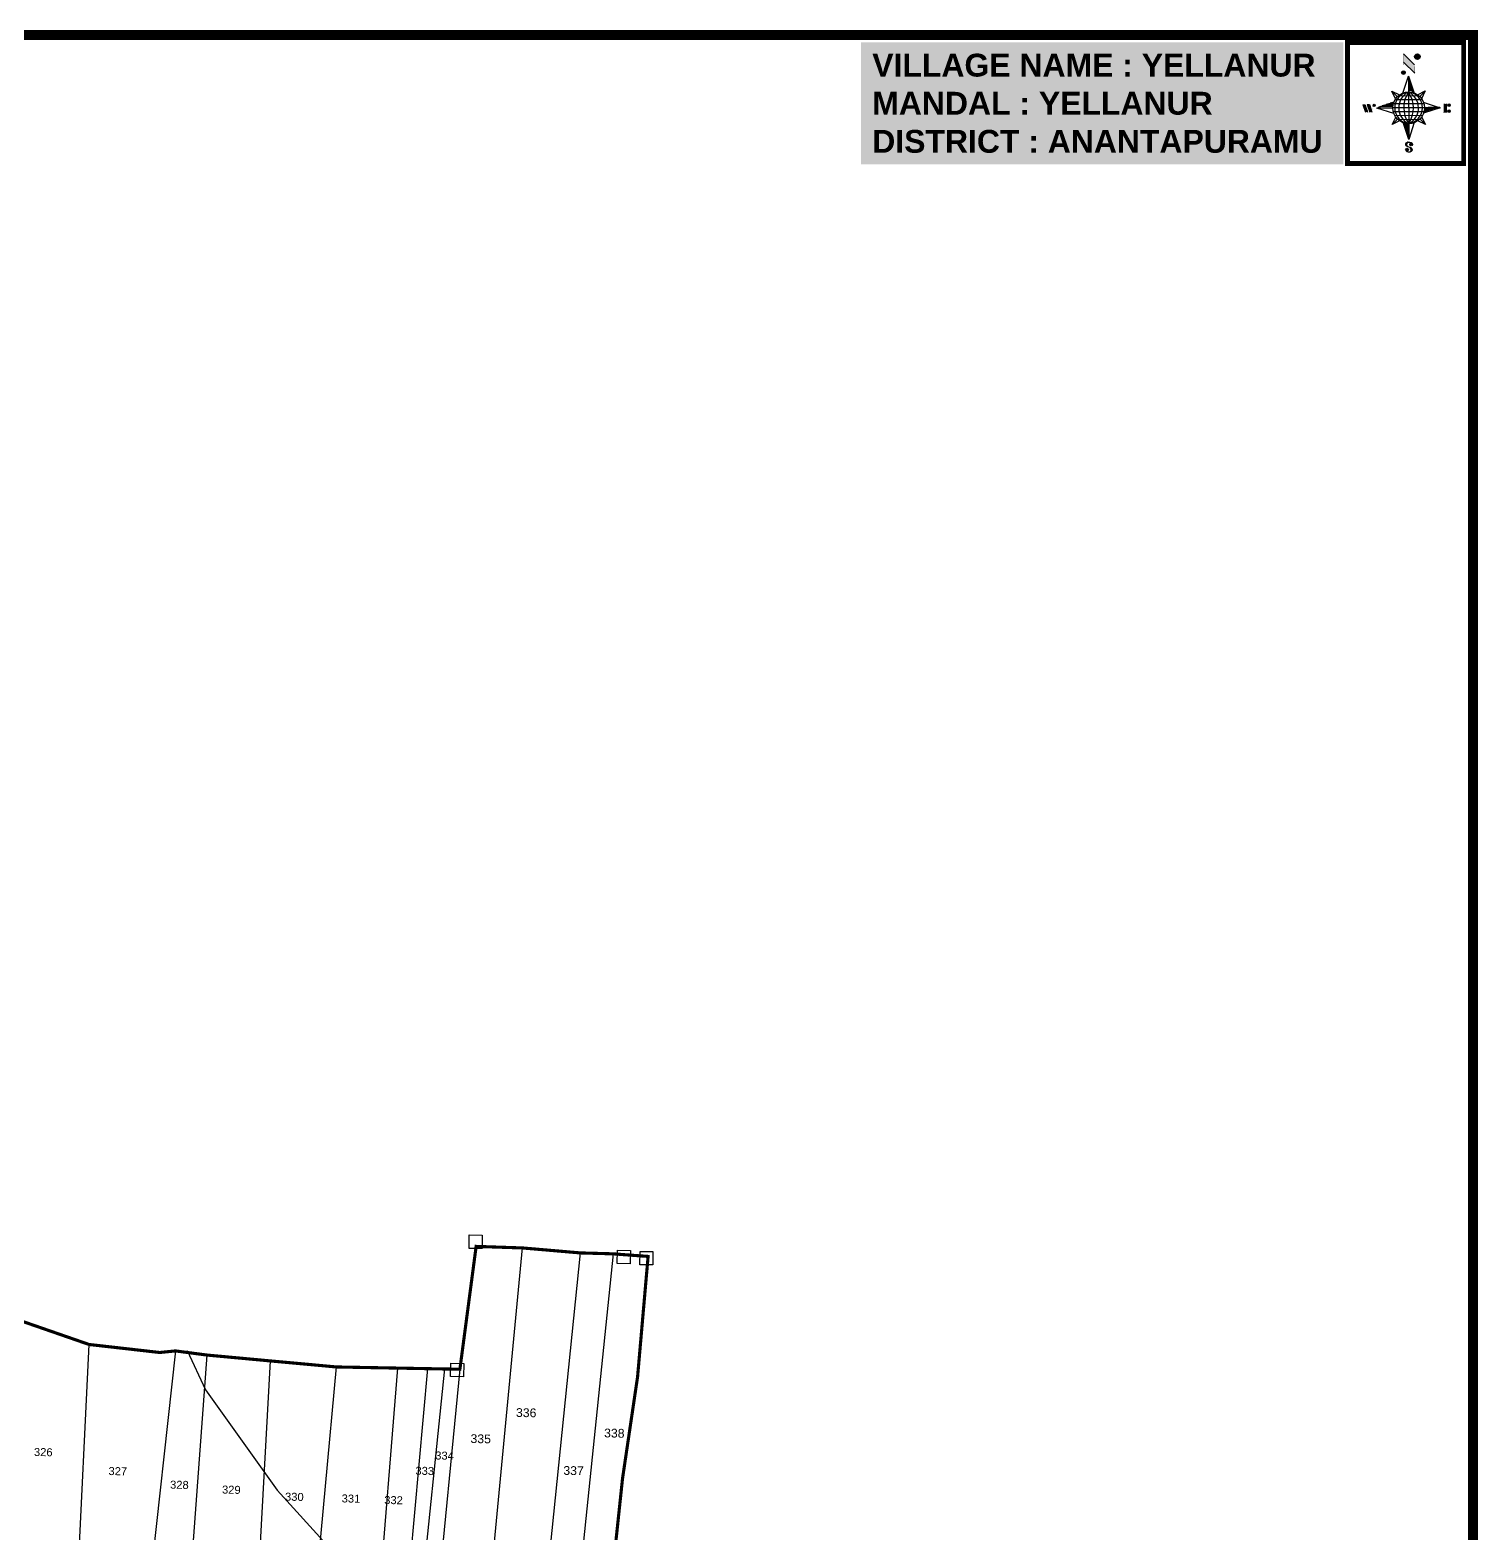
# Model space of a CAD drawing. Header units: inches. Extents: x 180371 to 190018, y 1621195 to 1629901.
# Drawn here: x 187708 to 190018, y 1626866 to 1629266 of the extents above; entities that cross this region are included whole.
import ezdxf
from ezdxf.enums import TextEntityAlignment as Align

# ---------------------------------------------------------------- set-up
doc = ezdxf.new("R2010")
doc.units = ezdxf.units.IN
doc.header["$MEASUREMENT"] = 0
for name, color, linetype in [('AQUADUCT', 1, 'Continuous'), ('bord', 1, 'Continuous'), ('DIMENSION', 7, 'Continuous'), ('PAPER SIZE', 5, 'Continuous'), ('PLOTS', 7, 'Continuous'), ('ROAD', 1, 'Continuous'), ('TEXT', 1, 'Continuous'), ('text2', 7, 'Continuous'), ('VILLAGE BOUNDARY', 5, 'Continuous'), ('VILLAGE BOUNDRY STONES', 1, 'Continuous')]:
    doc.layers.add(name, color=color, linetype=linetype)
doc.layers.get('0').off()
doc.styles.get("Standard").update_dxf_attribs({"font": 'arial.ttf'})
pattern_1 = [(267.297113149, (-8720374.938, 50637915.138), (10.5367255337, -0.497431438), [])]
pattern_2 = [(357.297113149, (-8720374.938, 50637915.138), (0.497431438, 10.5367255337), [])]

# ---------------------------------------------------------------- blocks, each defined once
blk = doc.blocks.new('*X7')
at = {"color": 0, "linetype": 'Continuous'}
for p, q in [((6321.6, 240.5), (6322.3, 241.2)), ((6321.6, 240.3), (6322.3, 241)), ((6321.6, 240.1), (6322.3, 240.8)), ((6321.6, 239.9), (6322.4, 240.7)), ((6321.6, 239.8), (6322.4, 240.6)), ((6321.6, 239.6), (6322.5, 240.5)), ((6321.6, 239.4), (6322.5, 240.3)), ((6321.6, 239.2), (6322.6, 240.2)), ((6321.7, 239.1), (6322.6, 240.1)), ((6321.8, 240.8), (6322.4, 241.4)), ((6321.8, 239), (6322.7, 240)), ((6321.8, 239), (6322.8, 239.9)), ((6321.9, 238.9), (6322.9, 239.8)), ((6322, 238.8), (6323, 239.7)), ((6322.1, 241.3), (6322.4, 241.6)), ((6322.1, 238.7), (6323.1, 239.6)), ((6322.2, 238.6), (6323.1, 239.6)), ((6322.3, 238.5), (6323.2, 239.5)), ((6322.4, 238.5), (6323.3, 239.4)), ((6322.5, 238.4), (6323.4, 239.3)), ((6322.7, 238.4), (6323.6, 239.3)), ((6322.8, 238.3), (6323.7, 239.2)), ((6322.9, 238.3), (6323.8, 239.1)), ((6323.1, 238.2), (6323.9, 239.1)), ((6323.2, 238.2), (6324, 239)), ((6323.3, 238.2), (6324.2, 239)), ((6323.5, 238.1), (6324.3, 238.9)), ((6323.7, 238.1), (6324.4, 238.9)), ((6323.8, 238.1), (6324.6, 238.8)), ((6324.1, 238.2), (6324.7, 238.8)), ((6324.3, 238.3), (6324.9, 238.8)), ((6324.6, 238.3), (6325.1, 238.8)), ((6324.8, 238.4), (6325.2, 238.8)), ((6325.1, 238.5), (6325.4, 238.8)), ((6325.4, 238.6), (6325.6, 238.8))]:
    blk.add_line(p, q, dxfattribs=at)
blk = doc.blocks.new('*X6')
at = {"color": 0, "linetype": 'Continuous'}
for p, q in [((6324.4, 240.3), (6324.5, 240.4)), ((6324.6, 240.3), (6324.8, 240.5)), ((6324.7, 240.2), (6325, 240.5)), ((6324.8, 240.2), (6325.2, 240.6)), ((6325, 240.1), (6325.5, 240.6)), ((6325.1, 240.1), (6325.6, 240.6)), ((6325.2, 240), (6325.8, 240.6)), ((6325.3, 240), (6326, 240.6)), ((6325.4, 239.9), (6326.1, 240.6)), ((6325.5, 239.8), (6326.2, 240.5)), ((6325.6, 239.8), (6326.3, 240.5)), ((6325.7, 239.7), (6326.5, 240.4)), ((6325.9, 239.6), (6326.6, 240.3)), ((6326, 239.5), (6326.7, 240.3)), ((6326, 239.4), (6326.8, 240.2)), ((6326.1, 239.3), (6327, 240.2)), ((6326.2, 239.3), (6327.1, 240.1)), ((6326.3, 239.2), (6327.1, 240)), ((6326.4, 239.1), (6327.2, 239.9)), ((6326.5, 239), (6327.3, 239.8)), ((6326.5, 238.9), (6327.4, 239.7)), ((6326.6, 238.8), (6327.5, 239.6)), ((6326.7, 238.7), (6327.5, 239.5)), ((6326.8, 238.6), (6327.6, 239.4)), ((6326.8, 238.5), (6327.7, 239.3)), ((6326.8, 236.5), (6327.4, 237)), ((6326.9, 238.3), (6327.8, 239.2)), ((6326.9, 238.2), (6327.9, 239.1)), ((6326.9, 236.8), (6327.6, 237.4)), ((6327, 238.1), (6327.8, 239)), ((6327, 237.9), (6327.8, 238.8)), ((6327, 237.8), (6327.8, 238.6)), ((6327, 237.6), (6327.8, 238.4)), ((6327, 237.4), (6327.8, 238.2)), ((6327, 237.3), (6327.8, 238)), ((6327, 237.1), (6327.8, 237.9))]:
    blk.add_line(p, q, dxfattribs=at)
blk = doc.blocks.new('H')
at = {"layer": 'bord', "extrusion": (0.000427885, 0.004792, 0.999988)}
h = blk.add_hatch(dxfattribs=at)
h.set_pattern_fill('LINE', color=8, scale=84.387686, angle=-2.7029, style=0)
h.set_pattern_definition(pattern_2)
h.paths.add_polyline_path([(-492, 786, -0.090992), (-448, 775), (-486, 912)])
h = blk.add_hatch(dxfattribs=at)
h.set_pattern_fill('LINE', color=8, scale=84.387686, angle=-92.7029, style=0)
h.set_pattern_definition(pattern_1)
h.paths.add_polyline_path([(-625, 665, -0.090992), (-615, 710), (-751, 671)])
h = blk.add_hatch(dxfattribs=at)
h.set_pattern_fill('LINE', color=8, scale=84.387686, angle=-92.7029, style=0)
h.set_pattern_definition(pattern_1)
h.paths.add_polyline_path([(-246, 647), (-372, 653, -0.090992), (-382, 609)])
h = blk.add_hatch(dxfattribs=at)
h.set_pattern_fill('LINE', color=8, scale=84.387686, angle=-2.7029, style=0)
h.set_pattern_definition(pattern_2)
h.paths.add_polyline_path([(-504, 533, -0.090992), (-549, 543), (-510, 406)])
for p, q in [((-516, 1087, -1217), (-432, 994, -1217)), ((-519, 1020, -1217), (-435, 927, -1216)), ((-538, 774, -1216), (-487, 906, -1216)), ((-487, 906, -1216), (-493, 780, -1216)), ((-487, 906, -1216), (-448, 769, -1216)), ((-627, 794, -1216), (-567, 760, -1216)), ((-627, 794, -1216), (-584, 747, -1215)), ((-599, 731, -1215), (-627, 794, -1216)), ((-421, 753, -1216), (-359, 781, -1216)), ((-359, 781, -1216), (-405, 739, -1216)), ((-359, 781, -1216), (-392, 721, -1215)), ((-865, 701, -1215), (-847, 638, -1215)), ((-847, 700, -1215), (-829, 637, -1215)), ((-829, 699, -1215), (-811, 636, -1215)), ((-829, 699, -1215), (-811, 698, -1215)), ((-811, 698, -1215), (-794, 635, -1215)), ((-752, 665, -1215), (-615, 704, -1215)), ((-752, 665, -1215), (-625, 659, -1215)), ((-619, 614, -1215), (-752, 665, -1215)), ((-246, 641, -1215), (-383, 603, -1215)), ((-379, 693, -1215), (-246, 641, -1215)), ((-373, 647, -1215), (-246, 641, -1215)), ((-213, 669, -1215), (-217, 601, -1215)), ((-197, 600, -1215), (-194, 668, -1215)), ((-639, 526, -1214), (-606, 585, -1215)), ((-639, 526, -1214), (-593, 568, -1215)), ((-577, 553, -1215), (-639, 526, -1214)), ((-511, 400, -1214), (-549, 537, -1214)), ((-460, 533, -1215), (-511, 400, -1214)), ((-505, 527, -1214), (-511, 400, -1214)), ((-371, 513, -1214), (-431, 546, -1215)), ((-371, 513, -1214), (-414, 560, -1215)), ((-399, 576, -1215), (-371, 513, -1214))]:
    blk.add_line(p, q, dxfattribs=at)
at = {"layer": 'bord', "color": 8, "linetype": 'ByBlock', "extrusion": (0.000427885, 0.004792, 0.999988)}
for p, q in [((-411, 744, -1216), (-578, 752, -1216)), ((-493, 780, -1216), (-505, 527, -1214)), ((-373, 647, -1215), (-625, 659, -1215)), ((-378, 616, -1215), (-623, 628, -1215)), ((-375, 679, -1215), (-620, 691, -1215)), ((-386, 711, -1215), (-605, 722, -1215)), ((-392, 585, -1215), (-611, 595, -1215)), ((-420, 555, -1215), (-587, 562, -1215))]:
    blk.add_line(p, q, dxfattribs=at)
at = {"layer": 'bord', "extrusion": (0.000427885, 0.004792, 0.999988), "elevation": -1212}
for points, const_width in [([(-522, 960), (-516, 1093)], 1.61), ([(-434, 933), (-428, 1066)], 1.61), ([(-870, 707), (-846, 706)], 0.642), ([(-829, 643), (-855, 644)], 0.642), ([(-829, 643), (-821, 678)], 0.642), ([(-811, 642), (-784, 641)], 0.642), ([(-793, 641), (-782, 694)], 0.642), ([(-223, 676), (-174, 673)], 0.706), ([(-195, 645), (-185, 644)], 0.706), ([(-177, 605), (-226, 607)], 0.706)]:
    blk.add_lwpolyline(points, dxfattribs=dict(at, const_width=const_width))
for points, const_width in [([(-414, 1073, 1), (-398, 1058, 1)], 22.3), ([(-530, 950, 1), (-520, 939, 1)], 14.8), ([(-776, 697, 1), (-769, 690, 1)], 8.9), ([(-180, 618, 1), (-173, 611, 1)], 9.79), ([(-178, 667, 1), (-171, 660, 1)], 9.79), ([(-490, 362, 1), (-498, 369, 1)], 11.1), ([(-525, 322, 1), (-533, 329, 1)], 11.1)]:
    blk.add_lwpolyline(points, format="xyb", close=True, dxfattribs=dict(at, const_width=const_width))
for points in [[(-537, 317), (-531, 310), (-520, 307), (-505, 307), (-494, 310), (-486, 318), (-487, 326), (-491, 333), (-494, 336), (-503, 341), (-522, 347), (-530, 352), (-534, 355), (-537, 363), (-537, 373), (-530, 381), (-520, 384), (-504, 384), (-493, 380), (-487, 373)], [(-522, 348), (-526, 354), (-528, 361), (-528, 371), (-526, 375), (-521, 381), (-515, 384)], [(-505, 307), (-499, 312), (-497, 319), (-497, 327), (-501, 335), (-509, 343)]]:
    blk.add_lwpolyline(points, dxfattribs=at)
at = {"layer": 'bord', "extrusion": (0.000427885, 0.004792, 0.999988)}
for centre, radius in [((-406, 1065, -1212), 22.3), ((-525, 944, -1212), 14.8), ((-498, 659, -1212), 127), ((-773, 694, -1212), 8.9), ((-177, 615, -1212), 9.79), ((-174, 663, -1212), 9.79), ((-494, 365, -1212), 11.1), ((-529, 325, -1212), 11.1)]:
    blk.add_circle(centre, radius, dxfattribs=at)
at = {"layer": 'bord', "color": 8, "linetype": 'ByBlock', "extrusion": (0.000427885, 0.004792, 0.999988)}
for centre, radius, start, end in [((-482, 658, -1212), 128, 94.9254, 259.6691), ((-437, 656, -1212), 141, 113.2864, 241.308), ((-316, 651, -1212), 222, 142.5892, 212.0053), ((-560, 662, -1212), 141, 293.2864, 61.308), ((-681, 668, -1212), 222, 322.5892, 32.0053), ((-515, 660, -1212), 128, 274.9254, 79.6691)]:
    blk.add_arc(centre, radius, start, end, dxfattribs=at)
at = {"layer": 'bord', "extrusion": (0.000427885, 0.004792, 0.999988)}
for points in [[(-516, 1093, -1212), (-431, 1000, -1212), (-519, 1026, -1212), (-434, 933, -1212)], [(-864, 707, -1212), (-846, 706, -1212), (-846, 644, -1212), (-829, 643, -1212)], [(-829, 705, -1212), (-811, 704, -1212), (-811, 642, -1212), (-793, 641, -1212)], [(-193, 674, -1212), (-197, 606, -1212), (-213, 675, -1212), (-216, 607, -1212)]]:
    blk.add_solid(points, dxfattribs=at)
at = {"layer": 'bord', "extrusion": (0.000427885, 0.004792, 0.999988), "xscale": 7.977342409717546, "yscale": 7.977342409717546, "zscale": 7.977342409717546, "rotation": 138.0840426661453}
for name, p in [('*X6', (38301, -31929, -1212)), ('*X7', (38314, -31951, -1212))]:
    blk.add_blockref(name, p, dxfattribs=at)

msp = doc.modelspace()

# ---------------------------------------------------------------- linework, layer by layer
at = {"layer": 'DIMENSION'}
msp.add_lwpolyline([(188579.7, 1626741.3), (188638.7, 1627313.1)], dxfattribs=at)
at = {"layer": 'PAPER SIZE', "color": 5, "const_width": 16}
msp.add_lwpolyline([(180378.6, 1629257.8), (190010.1, 1629257.8), (190010.1, 1621202.7), (180378.6, 1621202.7)], close=True, dxfattribs=at)
at = {"layer": 'PLOTS'}
for points in [[(188438.1, 1626741.8), (188493.7, 1627322.5)], [(188585.7, 1627314.6), (188527.2, 1626741.5)], [(187783.5, 1626783.5), (187801.9, 1627168.5)], [(187939.9, 1627158.2), (187896.6, 1626767)], [(187961.7, 1626761.8), (187990.2, 1627151.6)], [(188090.7, 1627142.3), (188069.6, 1626754.9)], [(188161.8, 1626752), (188196.9, 1627132.6)], [(188294.3, 1627130.8), (188262.9, 1626742.5), (188237.2, 1626149.7)], [(188342.2, 1627129.9), (188307.6, 1626747)], [(188369.1, 1627129.4), (188329.1, 1626742.2)], [(188393.7, 1627129), (188355.9, 1626742.1)]]:
    msp.add_lwpolyline(points, dxfattribs=at)
at = {"layer": 'ROAD'}
msp.add_lwpolyline([(187958.5, 1627158.9), (187987.7, 1627096.3), (188101.9, 1626936.2), (188237.5, 1626786.4), (188274.4, 1626751), (188386.4, 1626540.1), (188434.6, 1626347.3), (188447, 1626314.2), (188481.6, 1626276), (188541.3, 1626084.4), (188603.4, 1625968.7), (188619.7, 1625843.5), (188649.7, 1625756.4), (188681, 1625664.1), (188715.8, 1625597.1)], dxfattribs=at)
at = {"layer": 'text2', "color": 200, "const_width": 7.58, "elevation": 0.1}
msp.add_lwpolyline([(189995.2, 1629246), (189810, 1629246), (189810, 1629052.9), (189995.2, 1629052.9)], close=True, dxfattribs=at)
at = {"layer": 'VILLAGE BOUNDARY', "const_width": 5}
msp.add_lwpolyline([(187694.1, 1627205.9), (187801.9, 1627168.5), (187914.6, 1627155.7), (187939.9, 1627158.2), (187990.2, 1627151.6), (188090.7, 1627142.3), (188196.9, 1627132.6), (188294.3, 1627130.8), (188342.2, 1627129.9), (188369.1, 1627129.4), (188393.7, 1627129), (188419.6, 1627325), (188493.7, 1627322.5), (188585.7, 1627314.6), (188638.7, 1627313.1), (188658.2, 1627311.6), (188694, 1627309), (188677.2, 1627116.8), (188653.2, 1626954.6), (188632.1, 1626755.3)], dxfattribs=at)
at = {"layer": 'VILLAGE BOUNDARY'}
msp.add_lwpolyline([(187694.1, 1627205.9), (187801.9, 1627168.5), (187914.6, 1627155.7), (187939.9, 1627158.2), (187990.2, 1627151.6), (188090.7, 1627142.3), (188196.9, 1627132.6), (188294.3, 1627130.8), (188342.2, 1627129.9), (188369.1, 1627129.4), (188393.7, 1627129), (188419.6, 1627325), (188493.7, 1627322.5), (188585.7, 1627314.6), (188638.7, 1627313.1), (188658.2, 1627311.6), (188694, 1627309), (188677.2, 1627116.8), (188653.2, 1626954.6), (188632.1, 1626755.3)], dxfattribs=at)
at = {"layer": 'VILLAGE BOUNDRY STONES'}
for points in [[(188408.7, 1627343.2), (188429.4, 1627342.8), (188429, 1627321.5), (188408.3, 1627321.9)], [(188645, 1627318.8), (188665.7, 1627318.4), (188665.3, 1627297.1), (188644.6, 1627297.6)], [(188681.1, 1627317.1), (188701.8, 1627316.7), (188701.4, 1627295.4), (188680.7, 1627295.8)], [(188379.3, 1627138.6), (188400, 1627138.2), (188399.6, 1627116.9), (188378.9, 1627117.3)]]:
    msp.add_lwpolyline(points, close=True, dxfattribs=at)

# ---------------------------------------------------------------- block references
at = {"layer": 'AQUADUCT', "color": 1, "xscale": 0.1991051401029247, "yscale": 0.1991051401029247, "zscale": 0.1991051401029247, "rotation": 3.078330600073183}
msp.add_blockref('H', (190013.7, 1629017.2, 242.5), dxfattribs=at)

# ---------------------------------------------------------------- texts
at = {"layer": 'DIMENSION'}
for s, height, p in [('336', 14, (188499.5, 1627059.6)), ('338', 14, (188640.1, 1627027)), ('326', 12.77, (187728.9, 1626996.7)), ('335', 14, (188426.9, 1627018)), ('334', 12.77, (188369.2, 1626991.1)), ('327', 12.77, (187847.8, 1626966.3)), ('333', 12.77, (188337.6, 1626966.8)), ('337', 14, (188575.1, 1626967.2)), ('328', 12.77, (187946.1, 1626944.6)), ('329', 12.77, (188029, 1626936.7)), ('330', 12.77, (188129.5, 1626925.4)), ('331', 12.77, (188219.9, 1626922.6)), ('332', 12.77, (188287.8, 1626920.1))]:
    msp.add_text(s, height=height, rotation=358.8627, dxfattribs=at).set_placement(p, align=Align.MIDDLE_CENTER)
at = {"layer": 'TEXT', "insert": (189051.7, 1629228.1), "char_height": 36.458, "width": 733.501, "attachment_point": 1, "bg_fill": 1, "box_fill_scale": 1.5, "bg_fill_color": 9, "bg_fill_transparency": 0}
msp.add_mtext('{\\fArial|b1|i0|c0|p34;\\C1;VILLAGE NAME :\\C5; YELLANUR\\P\\C1;MANDAL : \\C5;YELLANUR\\P\\C1;DISTRICT : \\C5;ANANTAPURAMU}', dxfattribs=at)

doc.saveas('drawing.dxf')
